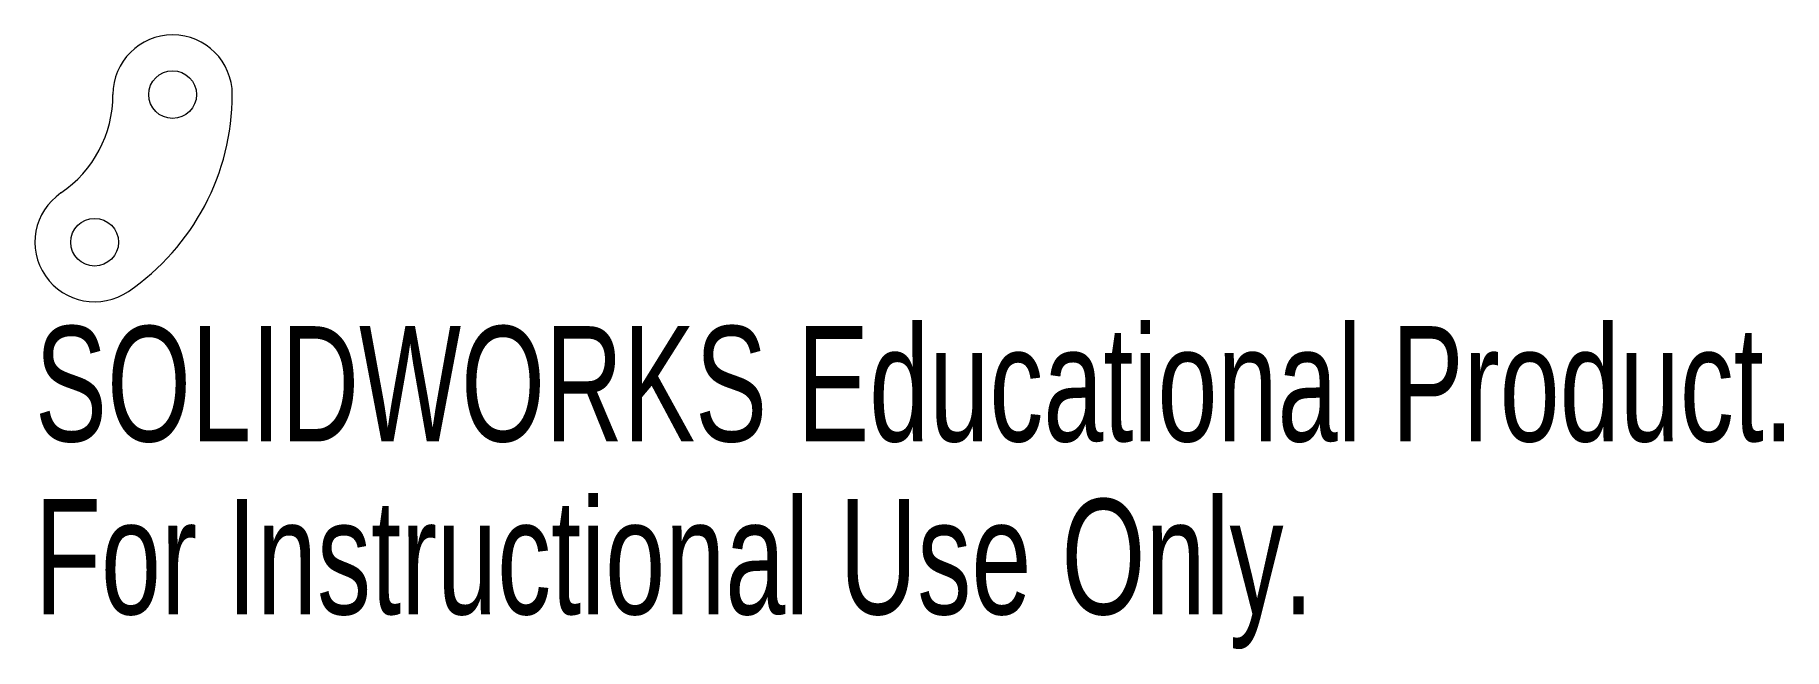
# Model space of a CAD drawing. Header units: millimetres. Extents: x 1.7 to 75, y -23.3 to 2.5.
import ezdxf

# ---------------------------------------------------------------- set-up
doc = ezdxf.new("R2010")
doc.units = ezdxf.units.MM
doc.styles.add('SLDTEXTSTYLE0', font='TXT', dxfattribs={"width": 0.7})

msp = doc.modelspace()

# ---------------------------------------------------------------- linework, layer by layer
at = {"color": 7, "linetype": 'Continuous', "lineweight": 15}
for centre in [(7.5, 0), (4.233, -6.191)]:
    msp.add_circle(centre, 1, dxfattribs=at)
for centre, radius, start, end in [((7.5, 0), 2.5, 0, 180), ((0, 0), 5, 304.36372, 0), ((0, 0), 10, 304.36372, 0), ((4.233, -6.191), 2.5, 124.36372, 304.36372)]:
    msp.add_arc(centre, radius, start, end, dxfattribs=at)

# ---------------------------------------------------------------- texts
at = {"color": 7, "linetype": 'Continuous', "char_height": 4.83362, "attachment_point": 1, "style": 'SLDTEXTSTYLE0'}
for s, insert in [('SOLIDWORKS Educational Product.', (1.733, -9.711)), ('For Instructional Use Only.', (1.733, -16.961))]:
    msp.add_mtext(s, dxfattribs=dict(at, insert=insert))

doc.saveas('drawing.dxf')
